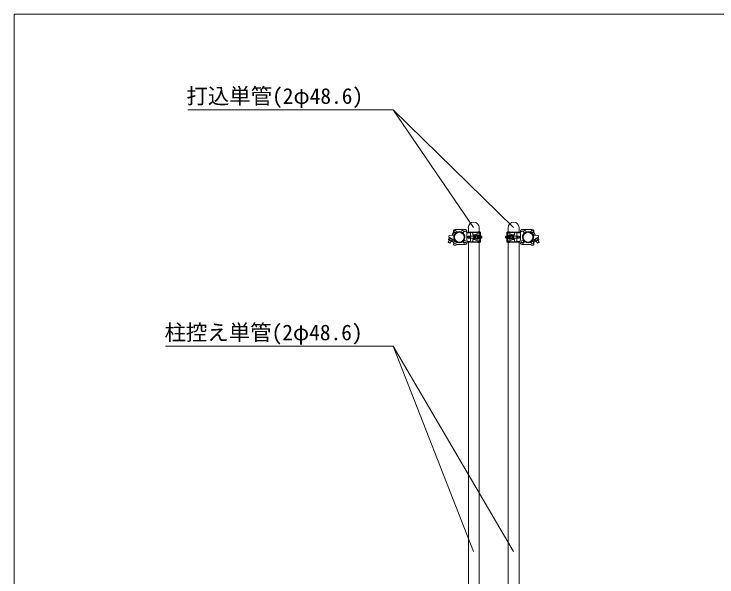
# Model space of a CAD drawing. Units: millimetres, scale not verified. Extents: x 35020 to 55145, y -14438 to 14438.
# Drawn here: x 35020 to 38171, y -3085 to -562 of the extents above; entities that cross this region are included whole.
import ezdxf
from ezdxf.enums import TextEntityAlignment as Align

# ---------------------------------------------------------------- set-up
doc = ezdxf.new("R2010")
doc.units = ezdxf.units.MM
doc.header["$LTSCALE"] = 38
for name, color, linetype, lineweight in [('0-6_ﾎﾞﾙﾄ類', 2, 'Continuous', 18), ('0-A_図面枠', 7, 'Continuous', 18), ('0-D_単管', 7, 'Continuous', 18), ('0-E_単管ｸﾗﾝﾌﾟ', 7, 'Continuous', 18), ('1-8_文字', 7, 'Continuous', 18)]:
    doc.layers.add(name, color=color, linetype=linetype, lineweight=lineweight)
doc.styles.add('ＭＳ ゴシック', font='')
doc.styles.get('ＭＳ ゴシック').set_extended_font_data('MS Gothic')

msp = doc.modelspace()

# ---------------------------------------------------------------- linework, layer by layer
at = {"layer": '0-6_ﾎﾞﾙﾄ類'}
for p, q in [((36968, -1573.8), (36982.55, -1581.58)), ((36970.4, -1566), (36971.35, -1564.22)), ((36970.4, -1566), (36987.72, -1575.25)), ((36988.65, -1573.5), (36971.35, -1564.22)), ((36974.72, -1568.3), (36971.38, -1574.58)), ((36983.38, -1572.95), (36980.05, -1579.2)), ((36988.65, -1573.5), (36987.72, -1575.25)), ((37350.95, -1573.5), (37368.25, -1564.22)), ((37350.95, -1573.5), (37351.88, -1575.25)), ((37351.88, -1575.25), (37369.2, -1566)), ((37356.22, -1572.95), (37359.55, -1579.2)), ((37371.6, -1573.8), (37357.05, -1581.58)), ((37364.88, -1568.3), (37368.23, -1574.58)), ((37369.2, -1566), (37368.25, -1564.22))]:
    msp.add_line(p, q, dxfattribs=at)
for points in [[(36970.4, -1566), (36967.05, -1572.25), (36968, -1573.8)], [(36987.72, -1575.25), (36984.38, -1581.5), (36982.55, -1581.58)], [(37351.88, -1575.25), (37355.22, -1581.5), (37357.05, -1581.58)], [(37369.2, -1566), (37372.55, -1572.25), (37371.6, -1573.8)]]:
    msp.add_lwpolyline(points, dxfattribs=at)
for centre, radius, start, end in [((36970.9, -1570.25), 4.35, 207.478, 276.246), ((36983.02, -1563.23), 16.25, 224.274, 259.45), ((37356.57, -1563.23), 16.25, 280.55, 315.726), ((37368.7, -1570.25), 4.35, 263.754, 332.522), ((36983.9, -1577.2), 4.35, 207.478, 276.246), ((37355.7, -1577.2), 4.35, 263.754, 332.522)]:
    msp.add_arc(centre, radius, start, end, dxfattribs=at)
at = {"layer": '0-A_図面枠'}
msp.add_lwpolyline([(35019.8, -562.5), (55144.8, -562.5), (55144.8, -14437.5), (35019.8, -14437.5)], close=True, dxfattribs=at)
at = {"layer": '0-D_単管'}
for p, q in [((37056.18, -1539.5), (37056.18, -1519.5)), ((37104.77, -1519.5), (37104.77, -1537.67)), ((37234.82, -1519.5), (37234.82, -1537.67)), ((37283.43, -1539.5), (37283.43, -1519.5)), ((37056.18, -3536.5), (37056.18, -1585.5)), ((37234.82, -1587.33), (37234.82, -3508)), ((37283.43, -3508), (37283.43, -1585.5))]:
    msp.add_line(p, q, dxfattribs=at)
msp.add_lwpolyline([(37104.77, -1587.33), (37104.77, -3538.5), (37069, -3538.5)], dxfattribs=at)
for centre in [(37080.47, -1519.5), (37259.12, -1519.5)]:
    msp.add_arc(centre, 24.3, 0, 180, dxfattribs=at)
at = {"layer": '0-E_単管ｸﾗﾝﾌﾟ'}
for p, q in [((36989.9, -1539.75), (36982.38, -1553.83)), ((36990.45, -1540.82), (36983.58, -1553.72)), ((37042.97, -1528.6), (36997.22, -1528.6)), ((37037.88, -1536.78), (37022.72, -1528.67)), ((37049.45, -1574.8), (37049.45, -1540.45)), ((37049.98, -1575.45), (37049.98, -1535.6)), ((37050.07, -1543.5), (37065.97, -1543.5)), ((37054.97, -1539.5), (37110.98, -1539.5)), ((37054.97, -1542), (37110.98, -1542)), ((37065.97, -1543.5), (37065.97, -1581.5)), ((37066.97, -1542), (37066.97, -1539.5)), ((37074.97, -1542), (37074.97, -1539.5)), ((37077.85, -1552), (37074.97, -1542)), ((37107.98, -1539.5), (37107.98, -1557.5)), ((37107.98, -1543), (37110.98, -1543)), ((37110.98, -1539.5), (37110.98, -1557.5)), ((37228.62, -1539.5), (37228.62, -1557.5)), ((37284.62, -1539.5), (37228.62, -1539.5)), ((37284.62, -1542), (37228.62, -1542)), ((37231.62, -1543), (37228.62, -1543)), ((37231.62, -1539.5), (37231.62, -1557.5)), ((37261.75, -1552), (37264.62, -1542)), ((37264.62, -1542), (37264.62, -1539.5)), ((37272.62, -1542), (37272.62, -1539.5)), ((37289.52, -1543.5), (37273.62, -1543.5)), ((37273.62, -1543.5), (37273.62, -1581.5)), ((37289.62, -1575.45), (37289.62, -1535.6)), ((37290.15, -1574.8), (37290.15, -1540.45)), ((37296.62, -1528.6), (37342.38, -1528.6)), ((37301.72, -1536.78), (37316.88, -1528.67)), ((37349.15, -1540.82), (37356.03, -1553.72)), ((37349.7, -1539.75), (37357.22, -1553.83)), ((36970.88, -1575.33), (36966.2, -1584.07)), ((36971.18, -1564.15), (36969.88, -1565.45)), ((36971.18, -1564.15), (36994.65, -1576.7)), ((36985.4, -1548.18), (36986.93, -1547.23)), ((36986.12, -1546.8), (36994.95, -1551.5)), ((36992.22, -1552.95), (36993.62, -1553.5)), ((36992.9, -1553.23), (36997.53, -1544.6)), ((36993.07, -1555.03), (36998.72, -1544.48)), ((36994.22, -1552.88), (36994.15, -1551.08)), ((37053.97, -1557.6), (37053.97, -1567.4)), ((37054.97, -1557.5), (37065.97, -1557.5)), ((37054.97, -1557.5), (37054.97, -1567.5)), ((37054.97, -1567.5), (37065.97, -1567.5)), ((37059.25, -1558.5), (37088.52, -1558.5)), ((37059.25, -1566.5), (37088.52, -1566.5)), ((37062.97, -1557.5), (37062.97, -1567.5)), ((37077.85, -1573), (37074.97, -1583)), ((37077.85, -1557), (37089.28, -1557)), ((37077.85, -1568), (37089.28, -1568)), ((37081.83, -1557.5), (37089, -1557.5)), ((37081.83, -1567.5), (37089, -1567.5)), ((37095.98, -1546.93), (37083.85, -1552)), ((37095.98, -1578.07), (37083.85, -1573)), ((37090.47, -1557), (37095.47, -1557)), ((37090.47, -1568), (37095.47, -1568)), ((37092.75, -1553.5), (37100, -1553.5)), ((37092.75, -1571.5), (37100, -1571.5)), ((37095.98, -1546.93), (37106.97, -1546.93)), ((37098.1, -1558.5), (37113, -1558.5)), ((37098.1, -1566.5), (37113, -1566.5)), ((37099.02, -1557.5), (37113.82, -1557.5)), ((37099.02, -1567.5), (37113.82, -1567.5)), ((37102.55, -1554.92), (37106.97, -1554.92)), ((37102.55, -1570.08), (37106.97, -1570.08)), ((37107.95, -1544), (37110.98, -1544)), ((37107.98, -1585.5), (37107.98, -1567.5)), ((37110.98, -1567.5), (37110.98, -1585.5)), ((37114.6, -1557.75), (37113.82, -1557.5)), ((37114.6, -1567.25), (37113.82, -1567.5)), ((37225, -1557.75), (37225.78, -1557.5)), ((37225, -1567.25), (37225.78, -1567.5)), ((37240.57, -1557.5), (37225.78, -1557.5)), ((37240.57, -1567.5), (37225.78, -1567.5)), ((37241.5, -1558.5), (37226.6, -1558.5)), ((37241.5, -1566.5), (37226.6, -1566.5)), ((37231.65, -1544), (37228.62, -1544)), ((37228.62, -1567.5), (37228.62, -1585.5)), ((37231.62, -1585.5), (37231.62, -1567.5)), ((37243.62, -1546.93), (37232.62, -1546.93)), ((37237.05, -1554.92), (37232.62, -1554.92)), ((37237.05, -1570.08), (37232.62, -1570.08)), ((37246.85, -1553.5), (37239.6, -1553.5)), ((37246.85, -1571.5), (37239.6, -1571.5)), ((37243.62, -1546.93), (37255.75, -1552)), ((37243.62, -1578.07), (37255.75, -1573)), ((37249.12, -1557), (37244.12, -1557)), ((37249.12, -1568), (37244.12, -1568)), ((37261.75, -1557), (37250.32, -1557)), ((37261.75, -1568), (37250.32, -1568)), ((37257.78, -1557.5), (37250.6, -1557.5)), ((37257.78, -1567.5), (37250.6, -1567.5)), ((37280.35, -1558.5), (37251.07, -1558.5)), ((37280.35, -1566.5), (37251.07, -1566.5)), ((37261.75, -1573), (37264.62, -1583)), ((37284.62, -1557.5), (37273.62, -1557.5)), ((37284.62, -1567.5), (37273.62, -1567.5)), ((37276.62, -1557.5), (37276.62, -1567.5)), ((37284.62, -1557.5), (37284.62, -1567.5)), ((37285.62, -1557.6), (37285.62, -1567.4)), ((37346.53, -1555.03), (37340.88, -1544.48)), ((37346.7, -1553.23), (37342.08, -1544.6)), ((37353.48, -1546.8), (37344.65, -1551.5)), ((37368.43, -1564.15), (37344.95, -1576.7)), ((37345.38, -1552.88), (37345.45, -1551.08)), ((37347.38, -1552.95), (37345.98, -1553.5)), ((37354.2, -1548.18), (37352.67, -1547.23)), ((37368.43, -1564.15), (37369.73, -1565.45)), ((37368.72, -1575.33), (37373.4, -1584.07)), ((36975.03, -1588.8), (36966.2, -1584.07)), ((36971.75, -1575.8), (36966.38, -1585.88)), ((36978.82, -1579.58), (36973.42, -1589.65)), ((36973.42, -1589.65), (36975.03, -1588.8)), ((36979.7, -1580.05), (36975.03, -1588.8)), ((36988.88, -1595.22), (36991, -1593.1)), ((37042.97, -1595.77), (37003.88, -1595.77)), ((37048.9, -1589.8), (37046.77, -1587.67)), ((37052.12, -1581.5), (37065.97, -1581.5)), ((37054.97, -1583), (37110.98, -1583)), ((37054.97, -1585.5), (37110.98, -1585.5)), ((37065.97, -1581.5), (37064.4, -1583)), ((37066.97, -1585.5), (37066.97, -1583)), ((37074.97, -1585.5), (37074.97, -1583)), ((37095.98, -1578.07), (37106.97, -1578.07)), ((37107.95, -1581), (37110.98, -1581)), ((37107.98, -1582), (37110.98, -1582)), ((37231.65, -1581), (37228.62, -1581)), ((37231.62, -1582), (37228.62, -1582)), ((37284.62, -1583), (37228.62, -1583)), ((37284.62, -1585.5), (37228.62, -1585.5)), ((37243.62, -1578.07), (37232.62, -1578.07)), ((37264.62, -1585.5), (37264.62, -1583)), ((37272.62, -1585.5), (37272.62, -1583)), ((37287.47, -1581.5), (37273.62, -1581.5)), ((37273.62, -1581.5), (37275.2, -1583)), ((37290.7, -1589.8), (37292.82, -1587.67)), ((37296.62, -1595.77), (37335.72, -1595.77)), ((37350.72, -1595.22), (37348.6, -1593.1)), ((37359.9, -1580.05), (37364.58, -1588.8)), ((37360.77, -1579.58), (37366.17, -1589.65)), ((37364.58, -1588.8), (37373.4, -1584.07)), ((37366.17, -1589.65), (37364.58, -1588.8)), ((37367.85, -1575.8), (37373.22, -1585.88))]:
    msp.add_line(p, q, dxfattribs=at)
for points in [[(37074.97, -1542), (37077.85, -1557), (37077.85, -1552), (37083.85, -1552)], [(37264.62, -1542), (37261.75, -1557), (37261.75, -1552), (37255.75, -1552)], [(36968.78, -1560.25), (36970.75, -1554.85), (36992.22, -1552.95)], [(37074.97, -1583), (37077.85, -1568), (37077.85, -1573), (37083.85, -1573)], [(37264.62, -1583), (37261.75, -1568), (37261.75, -1573), (37255.75, -1573)], [(37370.83, -1560.25), (37368.85, -1554.85), (37347.38, -1552.95)], [(36973.42, -1589.65), (36966.38, -1585.88), (36966.2, -1584.07)], [(37366.17, -1589.65), (37373.22, -1585.88), (37373.4, -1584.07)]]:
    msp.add_lwpolyline(points, dxfattribs=at)
for centre, radius in [((36997.25, -1536.6), 5), ((37016.2, -1562.5), 21.8), ((37323.4, -1562.5), 21.8), ((37342.35, -1536.6), 5), ((36996.68, -1587.45), 5), ((37041.15, -1582), 5), ((37298.45, -1582), 5), ((37342.93, -1587.45), 5)]:
    msp.add_circle(centre, radius, dxfattribs=at)
for centre, radius, start, end in [((36997.25, -1536.6), 8, 89.555, 294.53), ((37016.2, -1562.5), 24.3, 158.23, 141.61), ((37016.2, -1562.5), 25.8, 46.062, 136.061), ((37042.07, -1543.55), 8, 22.798, 204.53), ((37042.97, -1535.6), 7, 0, 90), ((37054.97, -1544.5), 5, 90, 180), ((37054.97, -1544.5), 2.5, 90, 156.422), ((37103.4, -1543.77), 6.25, 43.038, 136.962), ((37236.2, -1543.77), 6.25, 43.038, 136.962), ((37284.62, -1544.5), 5, 0, 90), ((37284.62, -1544.5), 2.5, 23.578, 90), ((37296.62, -1535.6), 7, 90, 180), ((37297.53, -1543.55), 8, 335.47, 157.202), ((37323.4, -1562.5), 24.3, 38.39, 21.77), ((37323.4, -1562.5), 25.8, 43.939, 133.938), ((37342.35, -1536.6), 8, 245.47, 90.445), ((36973.47, -1561.97), 5, 159.862, 224.13), ((37016.2, -1562.5), 25.8, 158.301, 221.08), ((37041.15, -1582), 11, 314.862, 40.876), ((37054.97, -1562.5), 5, 90, 270), ((37063.72, -1562.5), 6, 138.19, 221.81), ((37063.72, -1562.5), 6, 123.557, 123.564), ((37063.72, -1562.5), 6, 236.443, 236.462), ((37086.72, -1562.5), 7, 134.415, 225.585), ((37088.72, -1562.5), 7, 134.415, 225.585), ((37090.72, -1562.5), 7, 134.415, 225.585), ((37083.85, -1557), 5, 0, 90), ((37083.85, -1568), 5, 270, 0), ((37092.72, -1562.5), 7, 134.415, 225.585), ((37098.35, -1562.5), 10.6, 121.891, 238.109), ((37098.35, -1562.5), 9.6, 110.364, 249.636), ((37103.35, -1562.5), 9.6, 110.364, 249.636), ((37103.35, -1562.5), 6.6, 130.749, 229.251), ((37104.72, -1562.5), 7, 134.415, 225.585), ((37106.72, -1562.5), 7, 134.415, 225.585), ((37096.65, -1562.5), 9.6, 31.388, 69.636), ((37096.65, -1562.5), 9.6, 290.364, 328.612), ((37108.72, -1562.5), 7, 134.415, 225.585), ((37110.73, -1562.5), 7, 134.415, 225.585), ((37112.72, -1562.5), 7, 134.415, 225.585), ((37106.97, -1550.93), 4, 270, 90), ((37106.97, -1574.07), 4, 270, 90), ((37114.72, -1562.5), 7, 134.415, 225.585), ((37116.73, -1562.5), 7, 134.415, 225.585), ((37118.72, -1562.5), 7, 134.415, 225.585), ((37119.73, -1562.5), 7, 137.22, 222.78), ((37110.93, -1562.5), 6, 307.592, 52.408), ((37228.68, -1562.5), 6, 127.592, 232.408), ((37219.88, -1562.5), 7, 317.22, 42.78), ((37220.88, -1562.5), 7, 314.415, 45.585), ((37222.88, -1562.5), 7, 314.415, 45.585), ((37232.62, -1550.93), 4, 90, 270), ((37232.62, -1574.07), 4, 90, 270), ((37224.88, -1562.5), 7, 314.415, 45.585), ((37226.88, -1562.5), 7, 314.415, 45.585), ((37228.88, -1562.5), 7, 314.415, 45.585), ((37242.95, -1562.5), 9.6, 110.364, 148.612), ((37242.95, -1562.5), 9.6, 211.388, 249.636), ((37230.88, -1562.5), 7, 314.415, 45.585), ((37232.88, -1562.5), 7, 314.415, 45.585), ((37236.25, -1562.5), 9.6, 290.364, 69.636), ((37234.88, -1562.5), 7, 314.415, 45.585), ((37236.25, -1562.5), 6.6, 310.749, 49.251), ((37241.25, -1562.5), 9.6, 290.364, 69.636), ((37241.25, -1562.5), 10.6, 301.891, 58.109), ((37255.75, -1557), 5, 90, 180), ((37255.75, -1568), 5, 180, 270), ((37246.88, -1562.5), 7, 314.415, 45.585), ((37248.88, -1562.5), 7, 314.415, 45.585), ((37250.88, -1562.5), 7, 314.415, 45.585), ((37252.88, -1562.5), 7, 314.415, 45.585), ((37275.88, -1562.5), 6, 303.538, 303.557), ((37275.88, -1562.5), 6, 56.436, 56.443), ((37275.88, -1562.5), 6, 318.19, 41.81), ((37284.62, -1562.5), 5, 270, 90), ((37298.45, -1582), 11, 139.124, 225.138), ((37323.4, -1562.5), 25.8, 318.92, 21.699), ((37366.12, -1561.97), 5, 315.87, 20.138), ((36996.68, -1587.45), 8, 71.788, 224.862), ((36996.68, -1587.45), 11, 224.862, 310.876), ((37016.2, -1562.5), 25.8, 221.076, 311.075), ((37041.15, -1582), 8, 161.788, 314.862), ((37042.97, -1588.78), 7, 270, 0), ((37054.97, -1580.5), 5, 231.658, 270), ((37054.97, -1580.5), 2.5, 203.578, 270), ((37103.4, -1581.23), 6.25, 223.038, 316.962), ((37236.2, -1581.23), 6.25, 223.038, 316.962), ((37284.62, -1580.5), 2.5, 270, 336.422), ((37284.62, -1580.5), 5, 270, 308.342), ((37296.62, -1588.78), 7, 180, 270), ((37298.45, -1582), 8, 225.138, 18.212), ((37323.4, -1562.5), 25.8, 228.925, 318.924), ((37342.93, -1587.45), 11, 229.124, 315.138), ((37342.93, -1587.45), 8, 315.138, 108.212)]:
    msp.add_arc(centre, radius, start, end, dxfattribs=at)
at = {"layer": '1-8_文字'}
for p, q in [((35799, -991.38), (36718.75, -991.38)), ((36719.1, -991.38), (36718.75, -991.38)), ((37259.12, -1519.5), (36719.1, -991.38)), ((37078.8, -1519.5), (36719.1, -991.38)), ((35699.28, -2051), (36718.75, -2051)), ((36719.1, -2051), (36718.75, -2051)), ((37259.12, -2970.5), (36719.1, -2051)), ((37078.8, -2970.5), (36719.1, -2051))]:
    msp.add_line(p, q, dxfattribs=at)

# ---------------------------------------------------------------- texts
at = {"layer": '1-8_文字', "style": 'ＭＳ ゴシック'}
for s, p in [('打込単管(2φ48.6)\u3000\u3000', (35792.6, -985.98)), ('柱控え単管(2φ48.6)\u3000\u3000', (35694.18, -2045.6))]:
    msp.add_text(s, height=70.38, dxfattribs=at).set_placement(p, align=Align.BOTTOM_LEFT)

doc.saveas('drawing.dxf')
